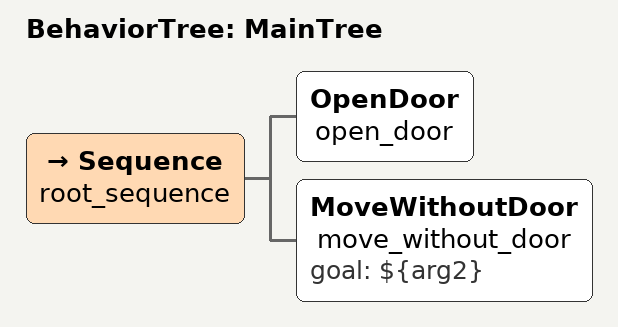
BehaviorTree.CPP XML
<root main_tree_to_execute = "MainTree" >
    <BehaviorTree ID="MainTree">
       <Sequence name="root_sequence">
           <OpenDoor name="open_door"/>
           <MoveWithoutDoor    name="move_without_door" goal="${arg2}"/>
       </Sequence>
    </BehaviorTree>
</root>
